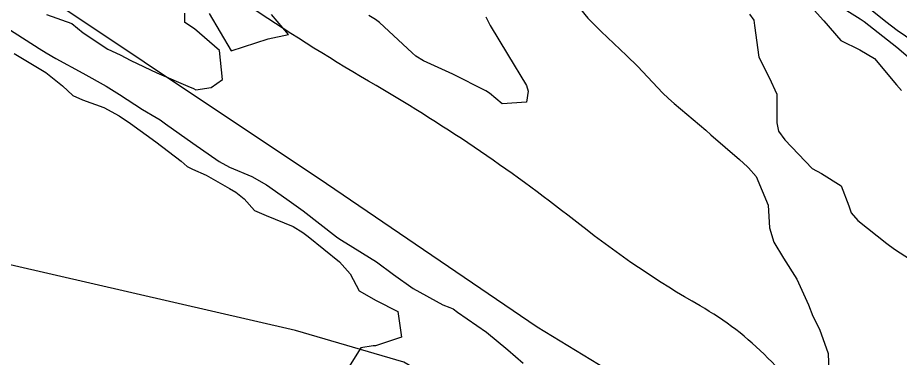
# Model space of a CAD drawing. Header units: metres. Extents: x 298520 to 308411, y 7433745 to 7450750.
# Drawn here: x 304340.55 to 304388.28, y 7439818.21 to 7439836.65 of the extents above; entities that cross this region are included whole.
import ezdxf

# ---------------------------------------------------------------- set-up
doc = ezdxf.new("R2010")
doc.units = ezdxf.units.M
doc.header["$LTSCALE"] = 10
for name, color, linetype in [('Curvas de Nivel 1m', 11, 'Continuous'), ('Curvas de Nivel 5m', 15, 'Continuous'), ('Vias Primárias', 230, 'Continuous')]:
    doc.layers.add(name, color=color, linetype=linetype)

msp = doc.modelspace()

# ---------------------------------------------------------------- linework, layer by layer
at = {"layer": 'Curvas de Nivel 1m', "flags": 128}
for points, elevation in [([(304370.128, 7439838.185), (304371.391, 7439836.627), (304372.106, 7439835.892), (304373.48, 7439834.606), (304374.084, 7439833.998), (304375.427, 7439832.58), (304375.752, 7439832.266), (304376.057, 7439832.008), (304377.769, 7439830.553), (304378.039, 7439830.311), (304379.582, 7439828.964), (304380.014, 7439828.568), (304380.062, 7439828.52), (304380.478, 7439828.045), (304381.135, 7439826.509), (304381.208, 7439825.28), (304381.433, 7439824.505), (304381.96, 7439823.627), (304382.691, 7439822.493), (304383.312, 7439821.103), (304383.541, 7439820.484), (304383.912, 7439819.782), (304384.375, 7439818.473), (304384.427, 7439817.021)], 756), ([(304382.336, 7439838.498), (304384.113, 7439836.507), (304384.13, 7439836.496), (304384.144, 7439836.48), (304385.058, 7439835.421), (304386.09, 7439834.91), (304386.886, 7439834.442), (304388.069, 7439833.009), (304388.341, 7439832.701)], 754), ([(304384.957, 7439837.303), (304386.114, 7439836.585), (304386.319, 7439836.448), (304388.092, 7439835.059), (304388.824, 7439834.419)], 753), ([(304386.124, 7439837.536), (304387.504, 7439836.436), (304388.106, 7439835.974), (304389.414, 7439835.09)], 752), ([(304342.111, 7439836.813), (304343.473, 7439836.326), (304344.102, 7439835.831), (304345.427, 7439834.937), (304346.088, 7439834.634), (304346.678, 7439834.33), (304348.074, 7439833.669), (304349.887, 7439832.883), (304350.019, 7439832.837), (304350.062, 7439832.817), (304350.194, 7439832.746), (304351.013, 7439832.871), (304351.625, 7439833.309), (304351.47, 7439834.866), (304350.105, 7439836.047), (304349.599, 7439836.379), (304349.598, 7439836.888)], 756), ([(304350.908, 7439836.872), (304352.093, 7439834.86), (304354.1, 7439835.499), (304355.192, 7439835.729), (304354.281, 7439836.828)], 756), ([(304365.866, 7439836.692), (304366.108, 7439836.231), (304367.04, 7439834.681), (304368.068, 7439832.977), (304368.149, 7439832.669), (304368.057, 7439832.066), (304366.755, 7439831.984), (304366.062, 7439832.553), (304365.86, 7439832.692), (304364.076, 7439833.584), (304362.5, 7439834.32), (304362.09, 7439834.57), (304361.884, 7439834.742), (304360.109, 7439836.388), (304359.894, 7439836.547), (304359.539, 7439836.769)], 757), ([(304340.103, 7439836.015), (304341.723, 7439834.984), (304342.089, 7439834.744), (304342.619, 7439834.438), (304344.073, 7439833.641), (304345.33, 7439832.937), (304346.059, 7439832.491), (304347.297, 7439831.671), (304348.046, 7439831.248), (304348.259, 7439831.121), (304348.537, 7439830.903), (304350.027, 7439829.847), (304351.447, 7439828.866), (304352.01, 7439828.553), (304353.21, 7439828.047), (304354.001, 7439827.598), (304355.11, 7439826.819), (304355.987, 7439826.194), (304357.8, 7439824.792), (304357.971, 7439824.661), (304358.298, 7439824.455), (304359.953, 7439823.437), (304360.871, 7439822.751), (304361.935, 7439821.995), (304363.547, 7439821.104), (304363.925, 7439820.969), (304364.102, 7439820.895), (304364.338, 7439820.714), (304365.907, 7439819.633), (304367.06, 7439818.678), (304367.886, 7439817.956)], 757), ([(304340.369, 7439834.717), (304342.074, 7439833.686), (304342.985, 7439832.966), (304343.533, 7439832.433), (304344.055, 7439832.201), (304345.209, 7439831.781), (304346.047, 7439831.327), (304346.647, 7439830.924), (304348.028, 7439829.934), (304349.4, 7439828.889), (304349.721, 7439828.595), (304350.009, 7439828.451), (304350.75, 7439828.128), (304351.998, 7439827.409), (304352.353, 7439827.211), (304352.796, 7439826.848), (304353.358, 7439826.21), (304353.984, 7439825.934), (304355.457, 7439825.337), (304355.975, 7439825.022), (304356.257, 7439824.807), (304357.953, 7439823.436), (304358.537, 7439822.781), (304359.019, 7439821.859), (304359.929, 7439821.337), (304361.108, 7439820.748), (304361.298, 7439819.35), (304359.895, 7439818.894), (304359.769, 7439818.888), (304359.109, 7439818.772), (304357.873, 7439816.79)], 758)]:
    msp.add_lwpolyline(points, dxfattribs=dict(at, elevation=elevation))
at = {"layer": 'Curvas de Nivel 5m', "elevation": 755, "flags": 128}
msp.add_lwpolyline([(304380.116, 7439836.844), (304380.367, 7439836.517), (304380.394, 7439836.233), (304380.628, 7439834.515), (304381.181, 7439833.404), (304381.605, 7439832.505), (304381.601, 7439830.951), (304381.695, 7439830.503), (304382.036, 7439830.038), (304383.511, 7439828.485), (304384.01, 7439828.219), (304385.079, 7439827.539), (304385.487, 7439826.458), (304385.613, 7439826.08), (304385.985, 7439825.668), (304387.543, 7439824.434), (304387.968, 7439824.117), (304388.825, 7439823.552)], dxfattribs=at)
at = {"layer": 'Vias Primárias'}
for points in [[(304461.878, 7439749.95), (304460.331, 7439751.751), (304456.394, 7439755.83), (304450.836, 7439759.956), (304439.092, 7439768.164), (304412.534, 7439785.187), (304397.355, 7439795.74, -0.033321), (304392.246, 7439799.823, -0.044989), (304390.26, 7439801.997, -0.072542), (304388.998, 7439804.278, 0.015985), (304386.413, 7439810.522, 0.088918), (304381.12, 7439818.228, 0.067943), (304377.453, 7439821.05, -0.037321), (304370.953, 7439825.448, 0.035074), (304359.944, 7439832.968, -0.028868), (304346.831, 7439841.69), (304308.147, 7439867.384), (304296.299, 7439875.98, 0.032807), (304289.627, 7439880.182, 0.091079), (304284.985, 7439881.694, 0.043515), (304278.493, 7439881.994, 0.09368), (304274.345, 7439881.034, 0.10832), (304267.032, 7439875.699, -0.21439)], [(304289.888, 7439873.144, 0.045727), (304296.365, 7439868.445), (304327.607, 7439847.478), (304357.259, 7439827.672), (304368.64, 7439819.915), (304372.373, 7439817.634, -0.019518), (304376.589, 7439814.827, -0.254576), (304379.155, 7439809.457, -0.189333), (304378.544, 7439808.114), (304370.906, 7439812.447), (304361.435, 7439818), (304355.568, 7439819.713), (304340.153, 7439823.264), (304329.88, 7439824.059), (304324.32, 7439823.693), (304317.163, 7439822.348), (304312.088, 7439821.06), (304304.511, 7439818.375), (304289.225, 7439810.916)]]:
    msp.add_lwpolyline(points, format="xyb", dxfattribs=at)

doc.saveas('drawing.dxf')
